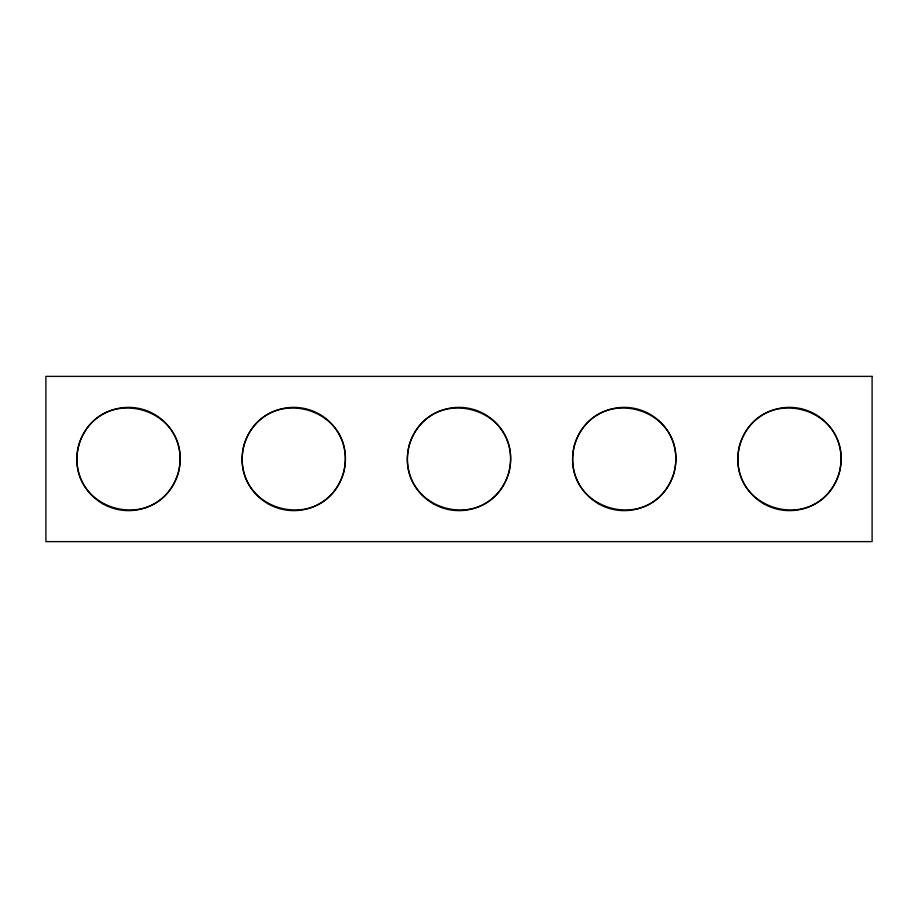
<?xml version="1.0" encoding="UTF-8"?>
<svg xmlns="http://www.w3.org/2000/svg" width="918" height="918" viewBox="0 0 918 918"><rect width="100%" height="100%" fill="white"/><g stroke="black" fill="none" stroke-linecap="round" stroke-linejoin="round"><path stroke-width="1.38" d="M78.638 445.632C62.883 511.521 159.101 537.305 178.402 472.368C194.157 406.479 97.939 380.695 78.638 445.632M243.878 445.632C228.123 511.521 324.341 537.305 343.642 472.368C359.397 406.479 263.179 380.695 243.878 445.632M409.118 445.632C393.363 511.521 489.581 537.305 508.882 472.368C524.637 406.479 428.419 380.695 409.118 445.632M574.358 445.632C558.603 511.521 654.821 537.305 674.122 472.368C689.877 406.479 593.659 380.695 574.358 445.632M739.598 445.632C723.843 511.521 820.061 537.305 839.362 472.368C855.117 406.479 758.899 380.695 739.598 445.632M872.1 376.38L45.9 376.38L45.9 541.62L872.1 541.62L872.1 376.38M598.421 503.718A51.637 51.637 0 0 0 675.877 459A51.637 51.637 0 0 0 598.421 414.282A51.637 51.637 0 0 0 598.421 503.718M102.701 503.718A51.637 51.637 0 0 0 180.157 459A51.637 51.637 0 0 0 102.701 414.282A51.637 51.637 0 0 0 102.701 503.718M433.181 503.718A51.637 51.637 0 0 0 510.637 459A51.637 51.637 0 0 0 433.181 414.282A51.637 51.637 0 0 0 433.181 503.718M763.661 503.718A51.637 51.637 0 0 0 841.117 459A51.637 51.637 0 0 0 763.661 414.282A51.637 51.637 0 0 0 763.661 503.718M267.941 503.718A51.637 51.637 0 0 0 345.397 459A51.637 51.637 0 0 0 267.941 414.282A51.637 51.637 0 0 0 267.941 503.718"/></g></svg>
